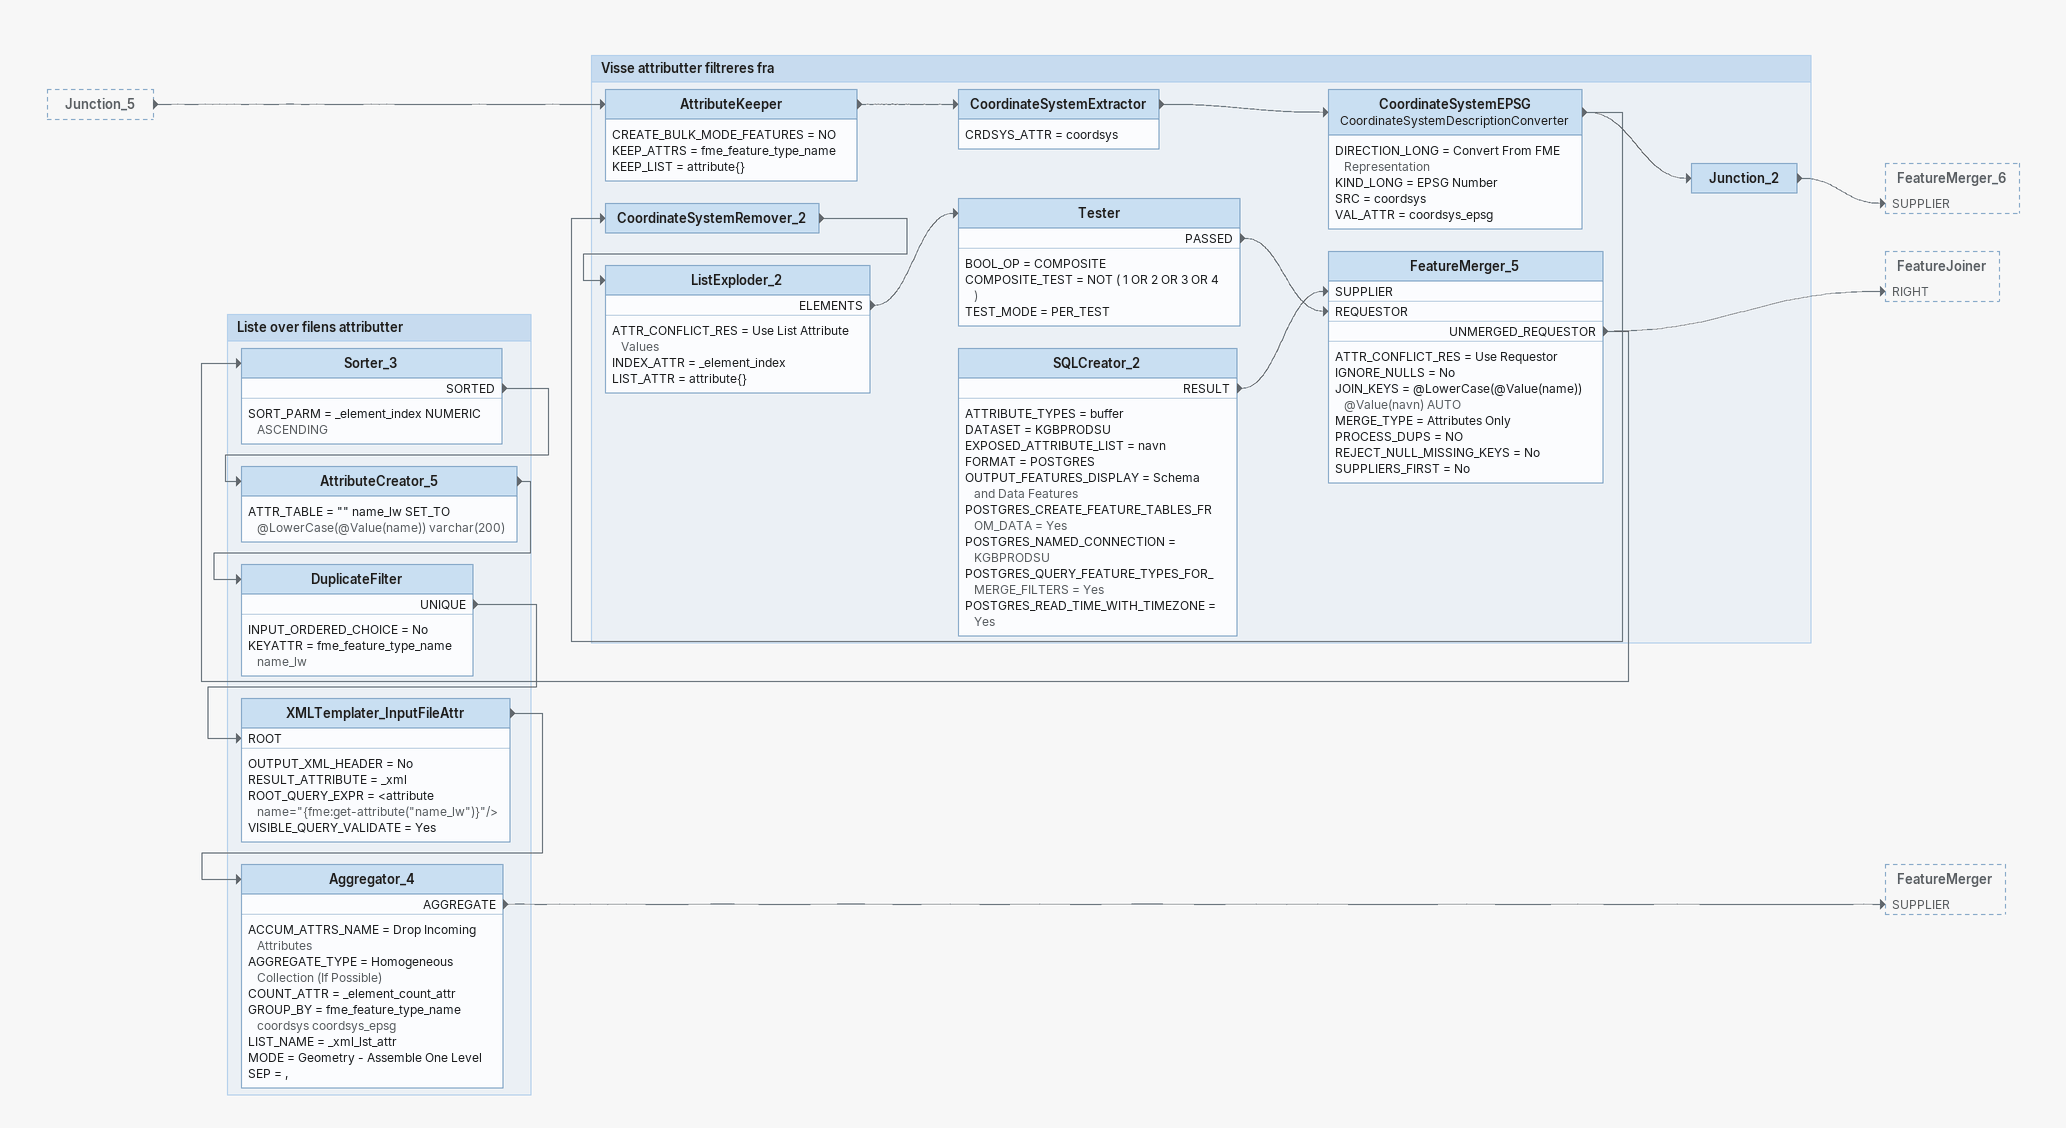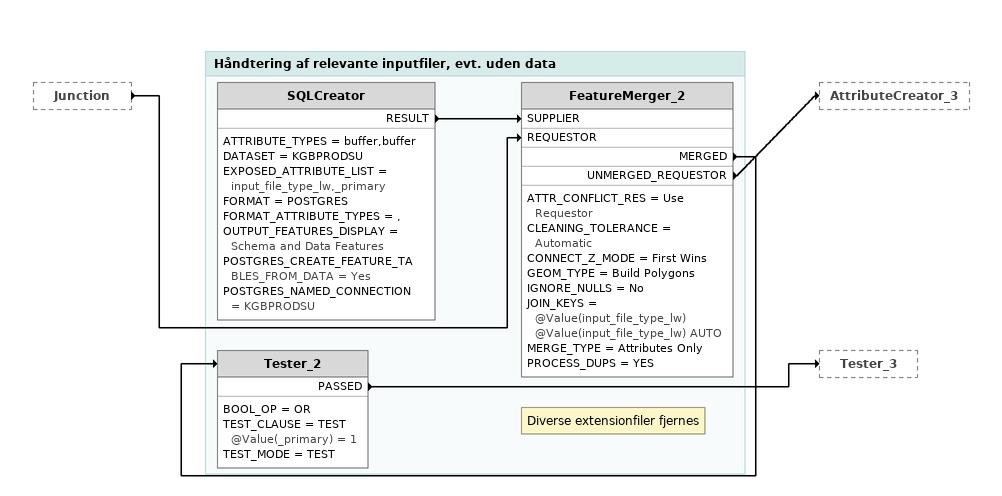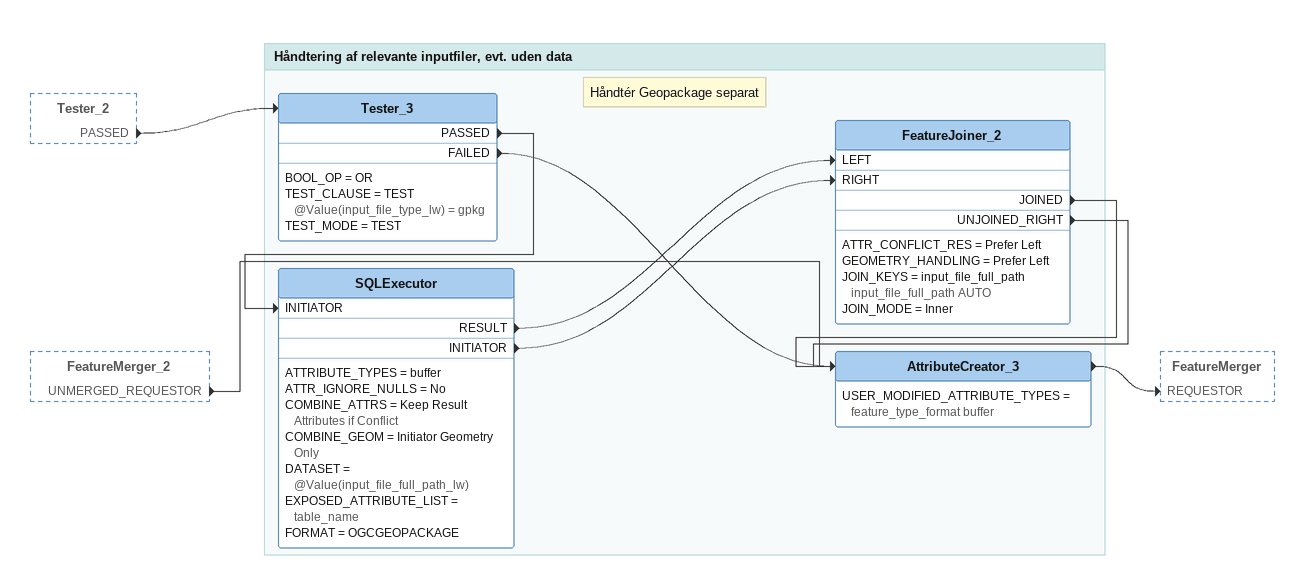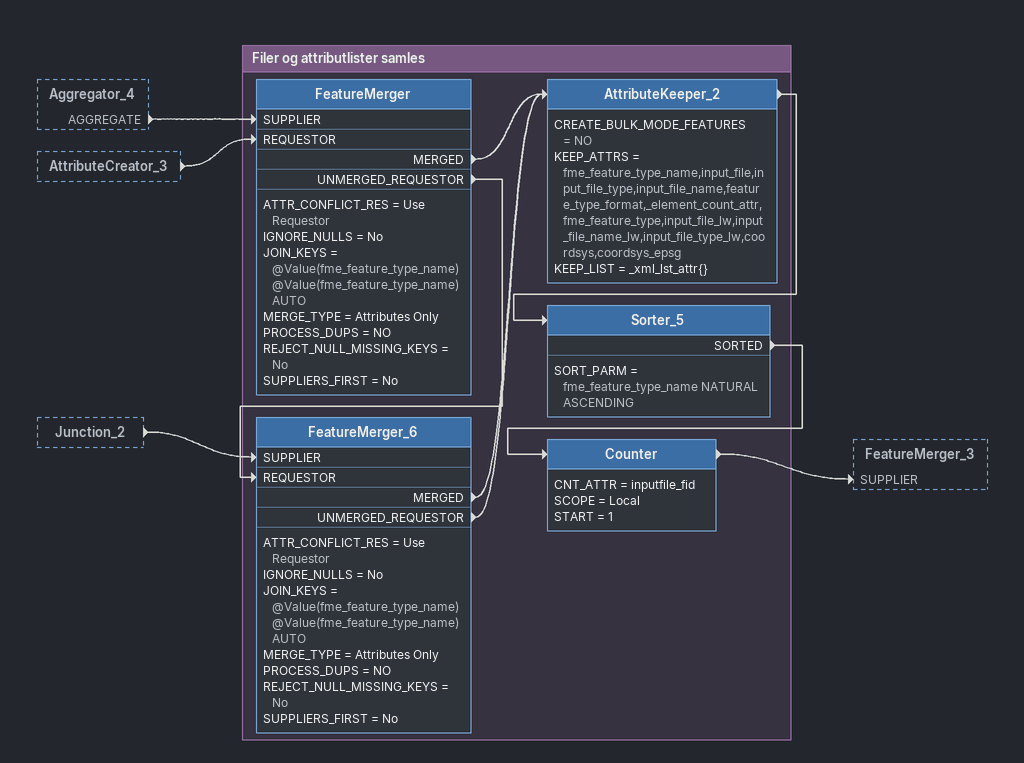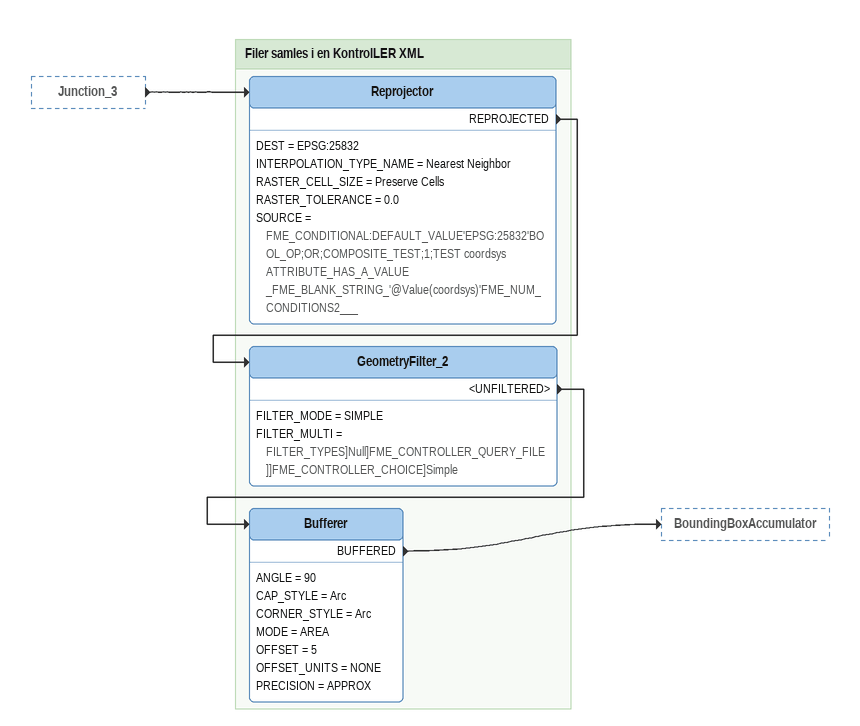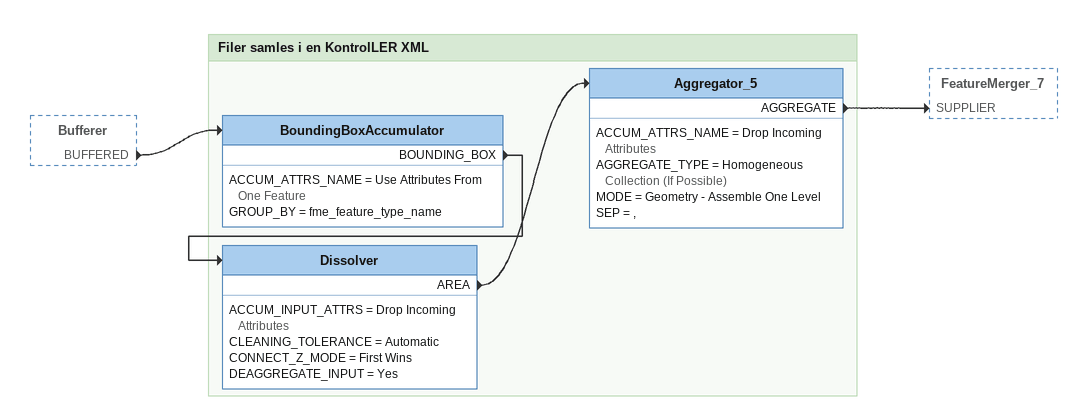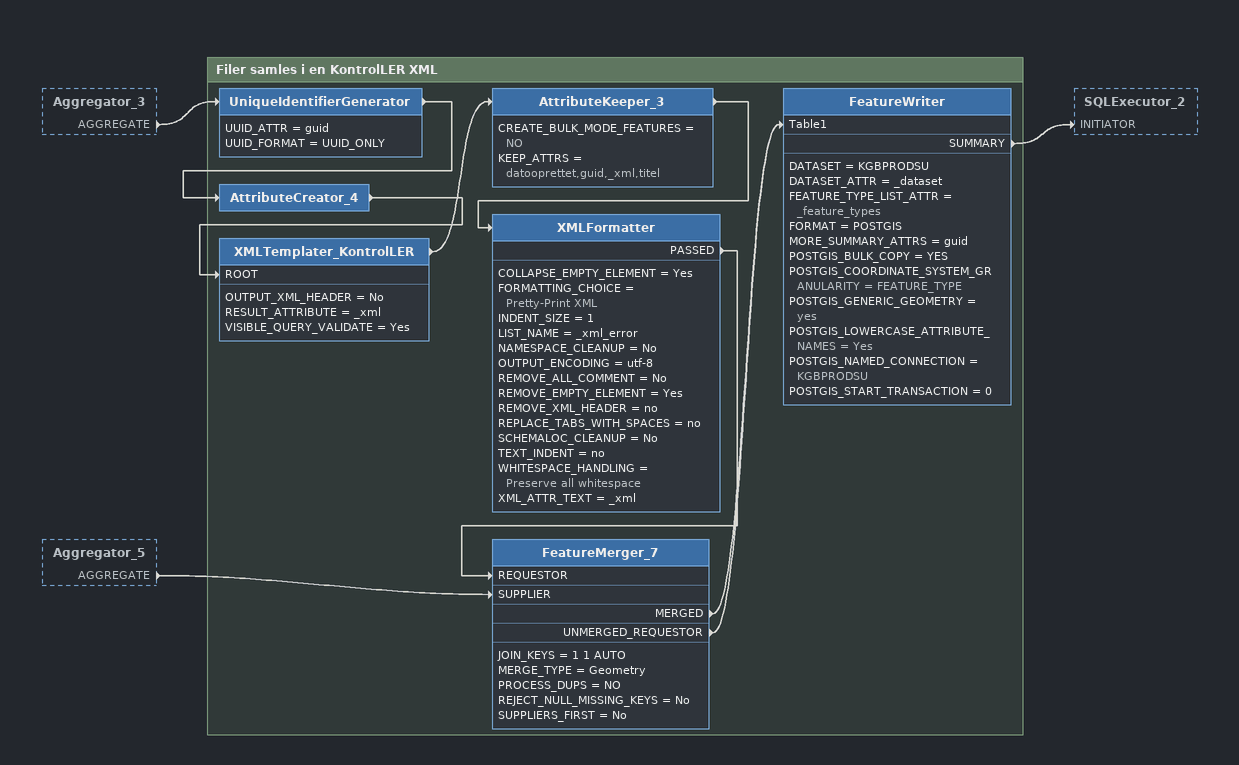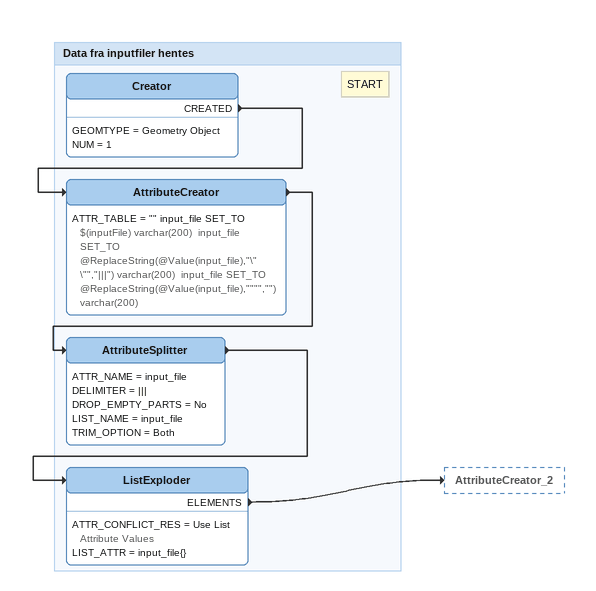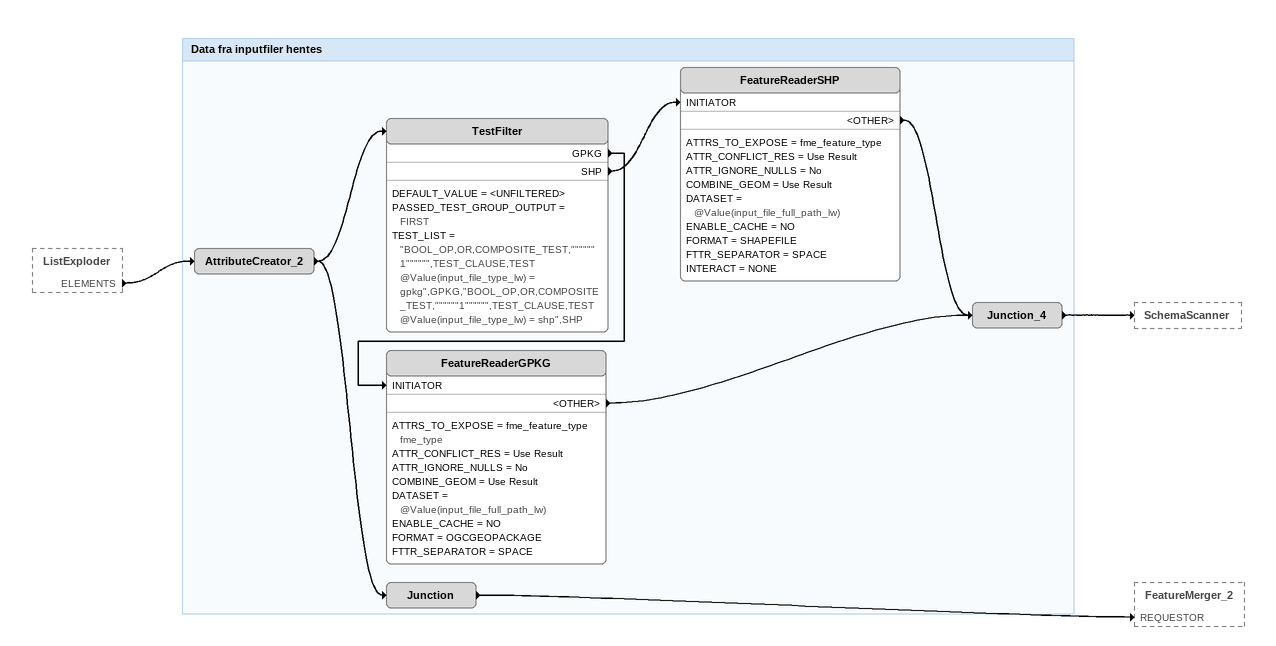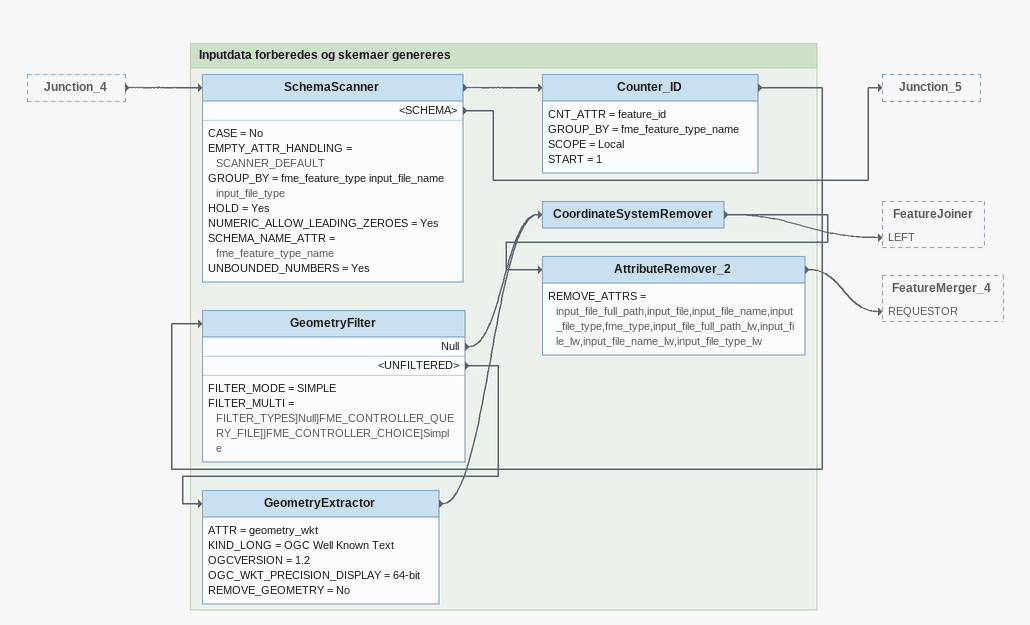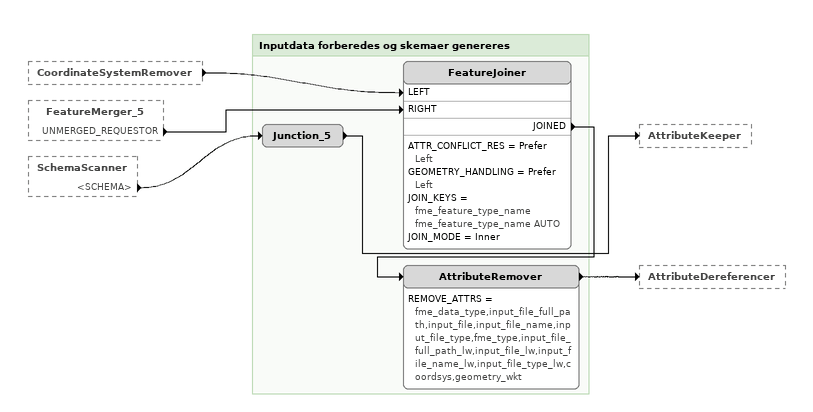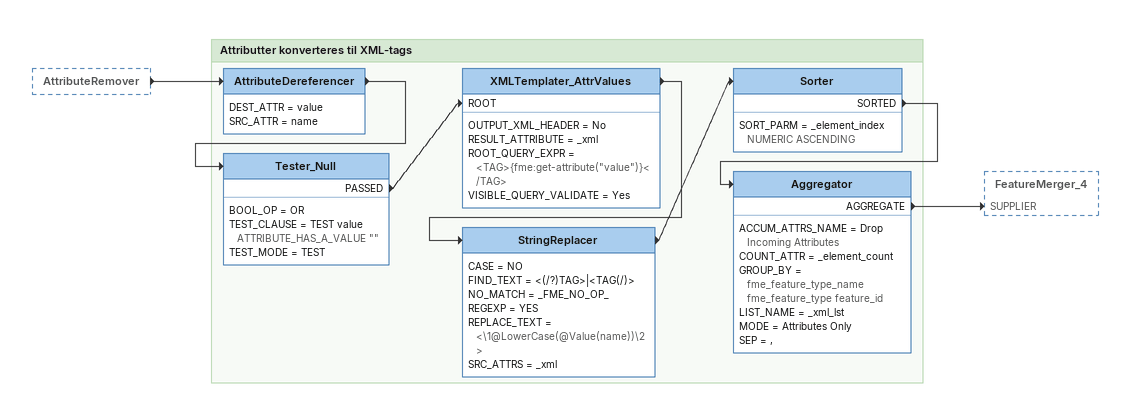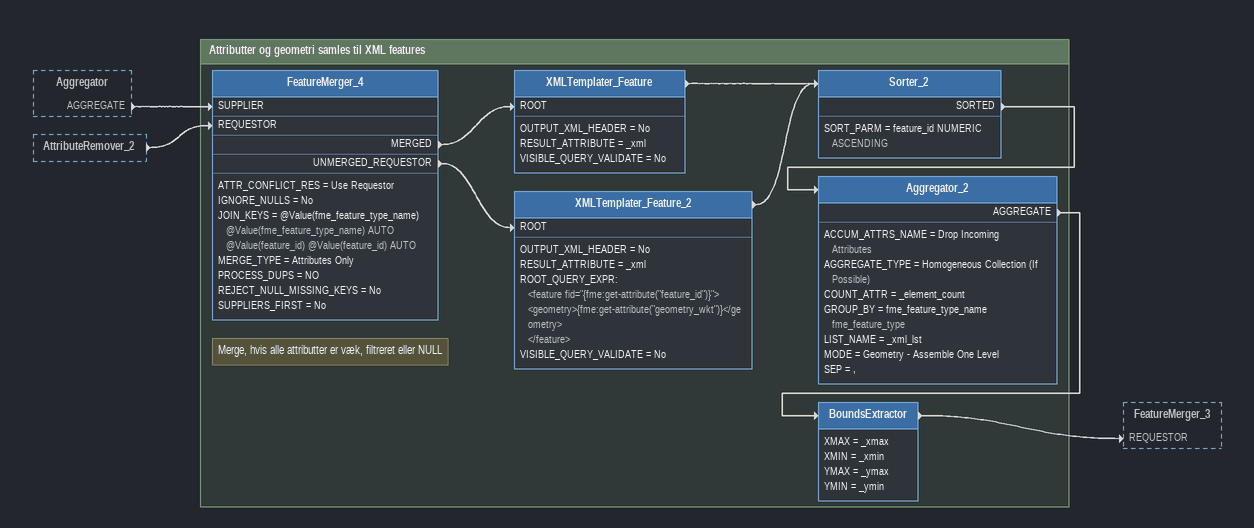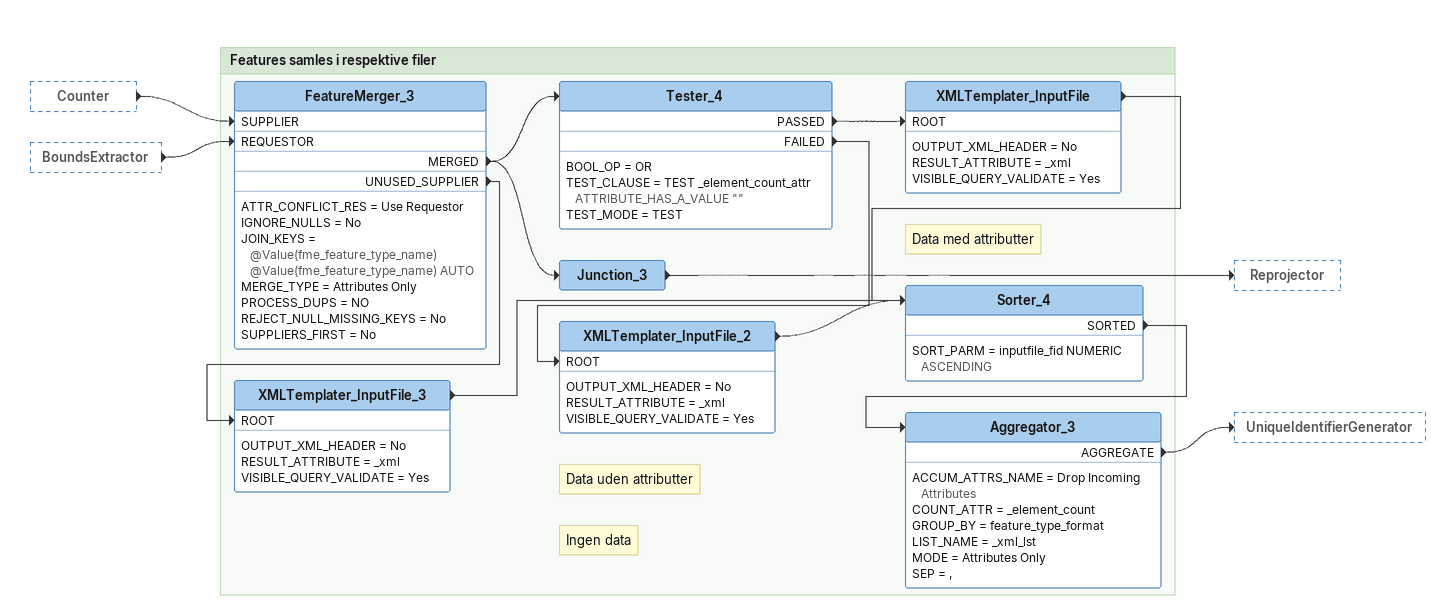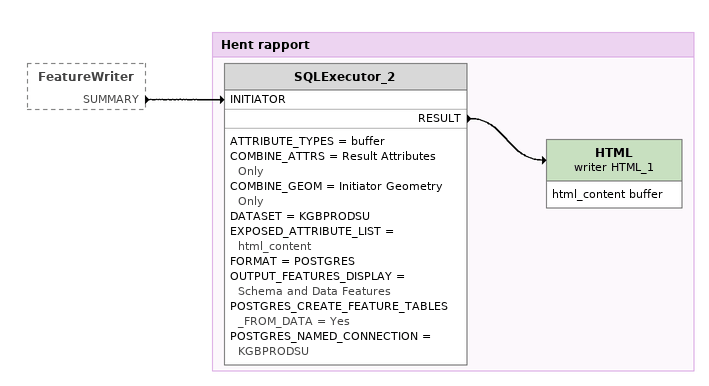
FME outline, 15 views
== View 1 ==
Junction_5 [outside]
    -> AttributeKeeper

Bookmark: Visse attributter filtreres fra
SQLCreator_2
    ATTRIBUTE_TYPES = buffer
    DATASET = KGBPRODSU
    EXPOSED_ATTRIBUTE_LIST = navn
    FORMAT = POSTGRES
    OUTPUT_FEATURES_DISPLAY = Schema and Data Features
    POSTGRES_CREATE_FEATURE_TABLES_FROM_DATA = Yes
    POSTGRES_NAMED_CONNECTION = KGBPRODSU
    POSTGRES_QUERY_FEATURE_TYPES_FOR_MERGE_FILTERS = Yes
    POSTGRES_READ_TIME_WITH_TIMEZONE = Yes
    RESULT -> FeatureMerger_5 [SUPPLIER]
AttributeKeeper
    CREATE_BULK_MODE_FEATURES = NO
    KEEP_ATTRS = fme_feature_type_name
    KEEP_LIST = attribute{}
    -> CoordinateSystemExtractor
CoordinateSystemExtractor
    CRDSYS_ATTR = coordsys
    -> CoordinateSystemEPSG
CoordinateSystemEPSG: CoordinateSystemDescriptionConverter
    DIRECTION_LONG = Convert From FME Representation
    KIND_LONG = EPSG Number
    SRC = coordsys
    VAL_ATTR = coordsys_epsg
    -> CoordinateSystemRemover_2
    -> Junction_2
Junction_2
    -> FeatureMerger_6 [SUPPLIER]
CoordinateSystemRemover_2
    -> ListExploder_2
ListExploder_2
    ATTR_CONFLICT_RES = Use List Attribute Values
    INDEX_ATTR = _element_index
    LIST_ATTR = attribute{}
    ELEMENTS -> Tester
Tester
    BOOL_OP = COMPOSITE
    COMPOSITE_TEST = NOT ( 1 OR 2 OR 3 OR 4 )
    TEST_MODE = PER_TEST
    PASSED -> FeatureMerger_5 [REQUESTOR]
FeatureMerger_5
    ATTR_CONFLICT_RES = Use Requestor
    IGNORE_NULLS = No
    JOIN_KEYS = @LowerCase(@Value(name)) @Value(navn) AUTO
    MERGE_TYPE = Attributes Only
    PROCESS_DUPS = NO
    REJECT_NULL_MISSING_KEYS = No
    SUPPLIERS_FIRST = No
    UNMERGED_REQUESTOR -> Sorter_3
    UNMERGED_REQUESTOR -> FeatureJoiner [RIGHT]

Bookmark: Liste over filens attributter
Sorter_3
    SORT_PARM = _element_index NUMERIC ASCENDING
    SORTED -> AttributeCreator_5
AttributeCreator_5
    ATTR_TABLE = "" name_lw SET_TO @LowerCase(@Value(name)) varchar(200)
    -> DuplicateFilter
DuplicateFilter
    INPUT_ORDERED_CHOICE = No
    KEYATTR = fme_feature_type_name name_lw
    UNIQUE -> XMLTemplater_InputFileAttr [ROOT]
XMLTemplater_InputFileAttr
    OUTPUT_XML_HEADER = No
    RESULT_ATTRIBUTE = _xml
    ROOT_QUERY_EXPR = <attribute name="{fme:get-attribute("name_lw")}"/>
    VISIBLE_QUERY_VALIDATE = Yes
    -> Aggregator_4
Aggregator_4
    ACCUM_ATTRS_NAME = Drop Incoming Attributes
    AGGREGATE_TYPE = Homogeneous Collection (If Possible)
    COUNT_ATTR = _element_count_attr
    GROUP_BY = fme_feature_type_name coordsys coordsys_epsg
    LIST_NAME = _xml_lst_attr
    MODE = Geometry - Assemble One Level
    SEP = ,
    AGGREGATE -> FeatureMerger [SUPPLIER]

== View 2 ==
Junction [outside]
    -> FeatureMerger_2 [REQUESTOR]

Bookmark: Håndtering af relevante inputfiler, evt. uden data
SQLCreator
    ATTRIBUTE_TYPES = buffer,buffer
    DATASET = KGBPRODSU
    EXPOSED_ATTRIBUTE_LIST = input_file_type_lw,_primary
    FORMAT = POSTGRES
    FORMAT_ATTRIBUTE_TYPES = ,
    OUTPUT_FEATURES_DISPLAY = Schema and Data Features
    POSTGRES_CREATE_FEATURE_TABLES_FROM_DATA = Yes
    POSTGRES_NAMED_CONNECTION = KGBPRODSU
    RESULT -> FeatureMerger_2 [SUPPLIER]
FeatureMerger_2
    ATTR_CONFLICT_RES = Use Requestor
    CLEANING_TOLERANCE = Automatic
    CONNECT_Z_MODE = First Wins
    GEOM_TYPE = Build Polygons
    IGNORE_NULLS = No
    JOIN_KEYS = @Value(input_file_type_lw) @Value(input_file_type_lw) AUTO
    MERGE_TYPE = Attributes Only
    PROCESS_DUPS = YES
    MERGED -> Tester_2
    UNMERGED_REQUESTOR -> AttributeCreator_3
Note: Diverse extensionfiler fjernes
Tester_2
    BOOL_OP = OR
    TEST_CLAUSE = TEST @Value(_primary) = 1
    TEST_MODE = TEST
    PASSED -> Tester_3

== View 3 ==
Tester_2 [outside]
    PASSED -> Tester_3
FeatureMerger_2 [outside]
    UNMERGED_REQUESTOR -> AttributeCreator_3

Bookmark: Håndtering af relevante inputfiler, evt. uden data
Note: Håndtér Geopackage separat
Tester_3
    BOOL_OP = OR
    TEST_CLAUSE = TEST @Value(input_file_type_lw) = gpkg
    TEST_MODE = TEST
    PASSED -> SQLExecutor [INITIATOR]
    FAILED -> AttributeCreator_3
SQLExecutor
    ATTRIBUTE_TYPES = buffer
    ATTR_IGNORE_NULLS = No
    COMBINE_ATTRS = Keep Result Attributes if Conflict
    COMBINE_GEOM = Initiator Geometry Only
    DATASET = @Value(input_file_full_path_lw)
    EXPOSED_ATTRIBUTE_LIST = table_name
    FORMAT = OGCGEOPACKAGE
    RESULT -> FeatureJoiner_2 [LEFT]
    INITIATOR -> FeatureJoiner_2 [RIGHT]
FeatureJoiner_2
    ATTR_CONFLICT_RES = Prefer Left
    GEOMETRY_HANDLING = Prefer Left
    JOIN_KEYS = input_file_full_path input_file_full_path AUTO
    JOIN_MODE = Inner
    JOINED -> AttributeCreator_3
    UNJOINED_RIGHT -> AttributeCreator_3
AttributeCreator_3
    USER_MODIFIED_ATTRIBUTE_TYPES = feature_type_format buffer
    -> FeatureMerger [REQUESTOR]

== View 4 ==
Aggregator_4 [outside]
    AGGREGATE -> FeatureMerger [SUPPLIER]
AttributeCreator_3 [outside]
    -> FeatureMerger [REQUESTOR]
Junction_2 [outside]
    -> FeatureMerger_6 [SUPPLIER]

Bookmark: Filer og attributlister samles
FeatureMerger
    ATTR_CONFLICT_RES = Use Requestor
    IGNORE_NULLS = No
    JOIN_KEYS = @Value(fme_feature_type_name) @Value(fme_feature_type_name) AUTO
    MERGE_TYPE = Attributes Only
    PROCESS_DUPS = NO
    REJECT_NULL_MISSING_KEYS = No
    SUPPLIERS_FIRST = No
    MERGED -> AttributeKeeper_2
    UNMERGED_REQUESTOR -> FeatureMerger_6 [REQUESTOR]
FeatureMerger_6
    ATTR_CONFLICT_RES = Use Requestor
    IGNORE_NULLS = No
    JOIN_KEYS = @Value(fme_feature_type_name) @Value(fme_feature_type_name) AUTO
    MERGE_TYPE = Attributes Only
    PROCESS_DUPS = NO
    REJECT_NULL_MISSING_KEYS = No
    SUPPLIERS_FIRST = No
    MERGED -> AttributeKeeper_2
    UNMERGED_REQUESTOR -> AttributeKeeper_2
AttributeKeeper_2
    CREATE_BULK_MODE_FEATURES = NO
    KEEP_ATTRS = fme_feature_type_name,input_file,input_file_type,input_file_name,feature_type_format,_element_count_attr,fme_feature_type,input_file_lw,input_file_name_lw,input_file_type_lw,coordsys,coordsys_epsg
    KEEP_LIST = _xml_lst_attr{}
    -> Sorter_5
Sorter_5
    SORT_PARM = fme_feature_type_name NATURAL ASCENDING
    SORTED -> Counter
Counter
    CNT_ATTR = inputfile_fid
    SCOPE = Local
    START = 1
    -> FeatureMerger_3 [SUPPLIER]

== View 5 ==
Junction_3 [outside]
    -> Reprojector

Bookmark: Filer samles i en KontrolLER XML
Reprojector
    DEST = EPSG:25832
    INTERPOLATION_TYPE_NAME = Nearest Neighbor
    RASTER_CELL_SIZE = Preserve Cells
    RASTER_TOLERANCE = 0.0
    SOURCE = FME_CONDITIONAL:DEFAULT_VALUE'EPSG:25832'BOOL_OP;OR;COMPOSITE_TEST;1;TEST coordsys ATTRIBUTE_HAS_A_VALUE _FME_BLANK_STRING_'@Value(coordsys)'FME_NUM_CONDITIONS2___
    REPROJECTED -> GeometryFilter_2
GeometryFilter_2
    FILTER_MODE = SIMPLE
    FILTER_MULTI = FILTER_TYPES]Null]FME_CONTROLLER_QUERY_FILE]]FME_CONTROLLER_CHOICE]Simple
    <UNFILTERED> -> Bufferer
Bufferer
    ANGLE = 90
    CAP_STYLE = Arc
    CORNER_STYLE = Arc
    MODE = AREA
    OFFSET = 5
    OFFSET_UNITS = NONE
    PRECISION = APPROX
    BUFFERED -> BoundingBoxAccumulator

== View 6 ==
Bufferer [outside]
    BUFFERED -> BoundingBoxAccumulator

Bookmark: Filer samles i en KontrolLER XML
BoundingBoxAccumulator
    ACCUM_ATTRS_NAME = Use Attributes From One Feature
    GROUP_BY = fme_feature_type_name
    BOUNDING_BOX -> Dissolver
Dissolver
    ACCUM_INPUT_ATTRS = Drop Incoming Attributes
    CLEANING_TOLERANCE = Automatic
    CONNECT_Z_MODE = First Wins
    DEAGGREGATE_INPUT = Yes
    AREA -> Aggregator_5
Aggregator_5
    ACCUM_ATTRS_NAME = Drop Incoming Attributes
    AGGREGATE_TYPE = Homogeneous Collection (If Possible)
    MODE = Geometry - Assemble One Level
    SEP = ,
    AGGREGATE -> FeatureMerger_7 [SUPPLIER]

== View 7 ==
Aggregator_3 [outside]
    AGGREGATE -> UniqueIdentifierGenerator
Aggregator_5 [outside]
    AGGREGATE -> FeatureMerger_7 [SUPPLIER]

Bookmark: Filer samles i en KontrolLER XML
UniqueIdentifierGenerator
    UUID_ATTR = guid
    UUID_FORMAT = UUID_ONLY
    -> AttributeCreator_4
AttributeCreator_4
    -> XMLTemplater_KontrolLER [ROOT]
XMLTemplater_KontrolLER
    OUTPUT_XML_HEADER = No
    RESULT_ATTRIBUTE = _xml
    VISIBLE_QUERY_VALIDATE = Yes
    -> AttributeKeeper_3
AttributeKeeper_3
    CREATE_BULK_MODE_FEATURES = NO
    KEEP_ATTRS = datooprettet,guid,_xml,titel
    -> XMLFormatter
XMLFormatter
    COLLAPSE_EMPTY_ELEMENT = Yes
    FORMATTING_CHOICE = Pretty-Print XML
    INDENT_SIZE = 1
    LIST_NAME = _xml_error
    NAMESPACE_CLEANUP = No
    OUTPUT_ENCODING = utf-8
    REMOVE_ALL_COMMENT = No
    REMOVE_EMPTY_ELEMENT = Yes
    REMOVE_XML_HEADER = no
    REPLACE_TABS_WITH_SPACES = no
    SCHEMALOC_CLEANUP = No
    TEXT_INDENT = no
    WHITESPACE_HANDLING = Preserve all whitespace
    XML_ATTR_TEXT = _xml
    PASSED -> FeatureMerger_7 [REQUESTOR]
FeatureMerger_7
    JOIN_KEYS = 1 1 AUTO
    MERGE_TYPE = Geometry
    PROCESS_DUPS = NO
    REJECT_NULL_MISSING_KEYS = No
    SUPPLIERS_FIRST = No
    MERGED -> FeatureWriter [Table1]
    UNMERGED_REQUESTOR -> FeatureWriter [Table1]
FeatureWriter
    DATASET = KGBPRODSU
    DATASET_ATTR = _dataset
    FEATURE_TYPE_LIST_ATTR = _feature_types
    FORMAT = POSTGIS
    MORE_SUMMARY_ATTRS = guid
    POSTGIS_BULK_COPY = YES
    POSTGIS_COORDINATE_SYSTEM_GRANULARITY = FEATURE_TYPE
    POSTGIS_GENERIC_GEOMETRY = yes
    POSTGIS_LOWERCASE_ATTRIBUTE_NAMES = Yes
    POSTGIS_NAMED_CONNECTION = KGBPRODSU
    POSTGIS_START_TRANSACTION = 0
    SUMMARY -> SQLExecutor_2 [INITIATOR]

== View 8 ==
Bookmark: Data fra inputfiler hentes
Note: START
Creator
    GEOMTYPE = Geometry Object
    NUM = 1
    CREATED -> AttributeCreator
AttributeCreator
    ATTR_TABLE = "" input_file SET_TO $(inputFile) varchar(200)  input_file SET_TO @ReplaceString(@Value(input_file),"\" \"","|||") varchar(200)  input_file SET_TO @ReplaceString(@Value(input_file),"""","") varchar(200)
    -> AttributeSplitter
AttributeSplitter
    ATTR_NAME = input_file
    DELIMITER = |||
    DROP_EMPTY_PARTS = No
    LIST_NAME = input_file
    TRIM_OPTION = Both
    -> ListExploder
ListExploder
    ATTR_CONFLICT_RES = Use List Attribute Values
    LIST_ATTR = input_file{}
    ELEMENTS -> AttributeCreator_2

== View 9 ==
ListExploder [outside]
    ELEMENTS -> AttributeCreator_2

Bookmark: Data fra inputfiler hentes
AttributeCreator_2
    -> TestFilter
    -> Junction
TestFilter
    DEFAULT_VALUE = <UNFILTERED>
    PASSED_TEST_GROUP_OUTPUT = FIRST
    TEST_LIST = "BOOL_OP,OR,COMPOSITE_TEST,""""""1"""""",TEST_CLAUSE,TEST @Value(input_file_type_lw) = gpkg",GPKG,"BOOL_OP,OR,COMPOSITE_TEST,""""""1"""""",TEST_CLAUSE,TEST @Value(input_file_type_lw) = shp",SHP
    GPKG -> FeatureReaderGPKG [INITIATOR]
    SHP -> FeatureReaderSHP [INITIATOR]
FeatureReaderSHP
    ATTRS_TO_EXPOSE = fme_feature_type
    ATTR_CONFLICT_RES = Use Result
    ATTR_IGNORE_NULLS = No
    COMBINE_GEOM = Use Result
    DATASET = @Value(input_file_full_path_lw)
    ENABLE_CACHE = NO
    FORMAT = SHAPEFILE
    FTTR_SEPARATOR = SPACE
    INTERACT = NONE
    <OTHER> -> Junction_4
FeatureReaderGPKG
    ATTRS_TO_EXPOSE = fme_feature_type fme_type
    ATTR_CONFLICT_RES = Use Result
    ATTR_IGNORE_NULLS = No
    COMBINE_GEOM = Use Result
    DATASET = @Value(input_file_full_path_lw)
    ENABLE_CACHE = NO
    FORMAT = OGCGEOPACKAGE
    FTTR_SEPARATOR = SPACE
    <OTHER> -> Junction_4
Junction_4
    -> SchemaScanner
Junction
    -> FeatureMerger_2 [REQUESTOR]

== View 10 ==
Junction_4 [outside]
    -> SchemaScanner

Bookmark: Inputdata forberedes og skemaer genereres
SchemaScanner
    CASE = No
    EMPTY_ATTR_HANDLING = SCANNER_DEFAULT
    GROUP_BY = fme_feature_type input_file_name input_file_type
    HOLD = Yes
    NUMERIC_ALLOW_LEADING_ZEROES = Yes
    SCHEMA_NAME_ATTR = fme_feature_type_name
    UNBOUNDED_NUMBERS = Yes
    -> Counter_ID
    <SCHEMA> -> Junction_5
Counter_ID
    CNT_ATTR = feature_id
    GROUP_BY = fme_feature_type_name
    SCOPE = Local
    START = 1
    -> GeometryFilter
GeometryFilter
    FILTER_MODE = SIMPLE
    FILTER_MULTI = FILTER_TYPES]Null]FME_CONTROLLER_QUERY_FILE]]FME_CONTROLLER_CHOICE]Simple
    Null -> CoordinateSystemRemover
    <UNFILTERED> -> GeometryExtractor
GeometryExtractor
    ATTR = geometry_wkt
    KIND_LONG = OGC Well Known Text
    OGCVERSION = 1.2
    OGC_WKT_PRECISION_DISPLAY = 64-bit
    REMOVE_GEOMETRY = No
    -> CoordinateSystemRemover
CoordinateSystemRemover
    -> FeatureJoiner [LEFT]
    -> AttributeRemover_2
AttributeRemover_2
    REMOVE_ATTRS = input_file_full_path,input_file,input_file_name,input_file_type,fme_type,input_file_full_path_lw,input_file_lw,input_file_name_lw,input_file_type_lw
    -> FeatureMerger_4 [REQUESTOR]

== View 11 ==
CoordinateSystemRemover [outside]
    -> FeatureJoiner [LEFT]
FeatureMerger_5 [outside]
    UNMERGED_REQUESTOR -> FeatureJoiner [RIGHT]
SchemaScanner [outside]
    <SCHEMA> -> Junction_5

Bookmark: Inputdata forberedes og skemaer genereres
Junction_5
    -> AttributeKeeper
FeatureJoiner
    ATTR_CONFLICT_RES = Prefer Left
    GEOMETRY_HANDLING = Prefer Left
    JOIN_KEYS = fme_feature_type_name fme_feature_type_name AUTO
    JOIN_MODE = Inner
    JOINED -> AttributeRemover
AttributeRemover
    REMOVE_ATTRS = fme_data_type,input_file_full_path,input_file,input_file_name,input_file_type,fme_type,input_file_full_path_lw,input_file_lw,input_file_name_lw,input_file_type_lw,coordsys,geometry_wkt
    -> AttributeDereferencer

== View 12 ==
AttributeRemover [outside]
    -> AttributeDereferencer

Bookmark: Attributter konverteres til XML-tags
AttributeDereferencer
    DEST_ATTR = value
    SRC_ATTR = name
    -> Tester_Null
Tester_Null
    BOOL_OP = OR
    TEST_CLAUSE = TEST value ATTRIBUTE_HAS_A_VALUE ""
    TEST_MODE = TEST
    PASSED -> XMLTemplater_AttrValues [ROOT]
XMLTemplater_AttrValues
    OUTPUT_XML_HEADER = No
    RESULT_ATTRIBUTE = _xml
    ROOT_QUERY_EXPR = <TAG>{fme:get-attribute("value")}</TAG>
    VISIBLE_QUERY_VALIDATE = Yes
    -> StringReplacer
StringReplacer
    CASE = NO
    FIND_TEXT = <(/?)TAG>|<TAG(/)>
    NO_MATCH = _FME_NO_OP_
    REGEXP = YES
    REPLACE_TEXT = <\1@LowerCase(@Value(name))\2>
    SRC_ATTRS = _xml
    -> Sorter
Sorter
    SORT_PARM = _element_index NUMERIC ASCENDING
    SORTED -> Aggregator
Aggregator
    ACCUM_ATTRS_NAME = Drop Incoming Attributes
    COUNT_ATTR = _element_count
    GROUP_BY = fme_feature_type_name fme_feature_type feature_id
    LIST_NAME = _xml_lst
    MODE = Attributes Only
    SEP = ,
    AGGREGATE -> FeatureMerger_4 [SUPPLIER]

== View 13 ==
Aggregator [outside]
    AGGREGATE -> FeatureMerger_4 [SUPPLIER]
AttributeRemover_2 [outside]
    -> FeatureMerger_4 [REQUESTOR]

Bookmark: Attributter og geometri samles til XML features
Note: Merge, hvis alle attributter er væk, filtreret eller NULL
FeatureMerger_4
    ATTR_CONFLICT_RES = Use Requestor
    IGNORE_NULLS = No
    JOIN_KEYS = @Value(fme_feature_type_name) @Value(fme_feature_type_name) AUTO @Value(feature_id) @Value(feature_id) AUTO
    MERGE_TYPE = Attributes Only
    PROCESS_DUPS = NO
    REJECT_NULL_MISSING_KEYS = No
    SUPPLIERS_FIRST = No
    MERGED -> XMLTemplater_Feature [ROOT]
    UNMERGED_REQUESTOR -> XMLTemplater_Feature_2 [ROOT]
XMLTemplater_Feature
    OUTPUT_XML_HEADER = No
    RESULT_ATTRIBUTE = _xml
    VISIBLE_QUERY_VALIDATE = No
    -> Sorter_2
XMLTemplater_Feature_2
    OUTPUT_XML_HEADER = No
    RESULT_ATTRIBUTE = _xml
    ROOT_QUERY_EXPR:
      <feature fid="{fme:get-attribute("feature_id")}">
      	<geometry>{fme:get-attribute("geometry_wkt")}</geometry>
      </feature>
    VISIBLE_QUERY_VALIDATE = No
    -> Sorter_2
Sorter_2
    SORT_PARM = feature_id NUMERIC ASCENDING
    SORTED -> Aggregator_2
Aggregator_2
    ACCUM_ATTRS_NAME = Drop Incoming Attributes
    AGGREGATE_TYPE = Homogeneous Collection (If Possible)
    COUNT_ATTR = _element_count
    GROUP_BY = fme_feature_type_name fme_feature_type
    LIST_NAME = _xml_lst
    MODE = Geometry - Assemble One Level
    SEP = ,
    AGGREGATE -> BoundsExtractor
BoundsExtractor
    XMAX = _xmax
    XMIN = _xmin
    YMAX = _ymax
    YMIN = _ymin
    -> FeatureMerger_3 [REQUESTOR]

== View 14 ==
Counter [outside]
    -> FeatureMerger_3 [SUPPLIER]
BoundsExtractor [outside]
    -> FeatureMerger_3 [REQUESTOR]

Bookmark: Features samles i respektive filer
FeatureMerger_3
    ATTR_CONFLICT_RES = Use Requestor
    IGNORE_NULLS = No
    JOIN_KEYS = @Value(fme_feature_type_name) @Value(fme_feature_type_name) AUTO
    MERGE_TYPE = Attributes Only
    PROCESS_DUPS = NO
    REJECT_NULL_MISSING_KEYS = No
    SUPPLIERS_FIRST = No
    MERGED -> Tester_4
    MERGED -> Junction_3
    UNUSED_SUPPLIER -> XMLTemplater_InputFile_3 [ROOT]
Tester_4
    BOOL_OP = OR
    TEST_CLAUSE = TEST _element_count_attr ATTRIBUTE_HAS_A_VALUE ""
    TEST_MODE = TEST
    PASSED -> XMLTemplater_InputFile [ROOT]
    FAILED -> XMLTemplater_InputFile_2 [ROOT]
Note: Data med attributter
XMLTemplater_InputFile
    OUTPUT_XML_HEADER = No
    RESULT_ATTRIBUTE = _xml
    VISIBLE_QUERY_VALIDATE = Yes
    -> Sorter_4
Note: Data uden attributter
XMLTemplater_InputFile_2
    OUTPUT_XML_HEADER = No
    RESULT_ATTRIBUTE = _xml
    VISIBLE_QUERY_VALIDATE = Yes
    -> Sorter_4
Junction_3
    -> Reprojector
Note: Ingen data
XMLTemplater_InputFile_3
    OUTPUT_XML_HEADER = No
    RESULT_ATTRIBUTE = _xml
    VISIBLE_QUERY_VALIDATE = Yes
    -> Sorter_4
Sorter_4
    SORT_PARM = inputfile_fid NUMERIC ASCENDING
    SORTED -> Aggregator_3
Aggregator_3
    ACCUM_ATTRS_NAME = Drop Incoming Attributes
    COUNT_ATTR = _element_count
    GROUP_BY = feature_type_format
    LIST_NAME = _xml_lst
    MODE = Attributes Only
    SEP = ,
    AGGREGATE -> UniqueIdentifierGenerator

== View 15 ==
FeatureWriter [outside]
    SUMMARY -> SQLExecutor_2 [INITIATOR]

Bookmark: Hent rapport
SQLExecutor_2
    ATTRIBUTE_TYPES = buffer
    COMBINE_ATTRS = Result Attributes Only
    COMBINE_GEOM = Initiator Geometry Only
    DATASET = KGBPRODSU
    EXPOSED_ATTRIBUTE_LIST = html_content
    FORMAT = POSTGRES
    OUTPUT_FEATURES_DISPLAY = Schema and Data Features
    POSTGRES_CREATE_FEATURE_TABLES_FROM_DATA = Yes
    POSTGRES_NAMED_CONNECTION = KGBPRODSU
    RESULT -> HTML (writer HTML_1)
HTML (writer HTML_1)
    attributes: html_content buffer
